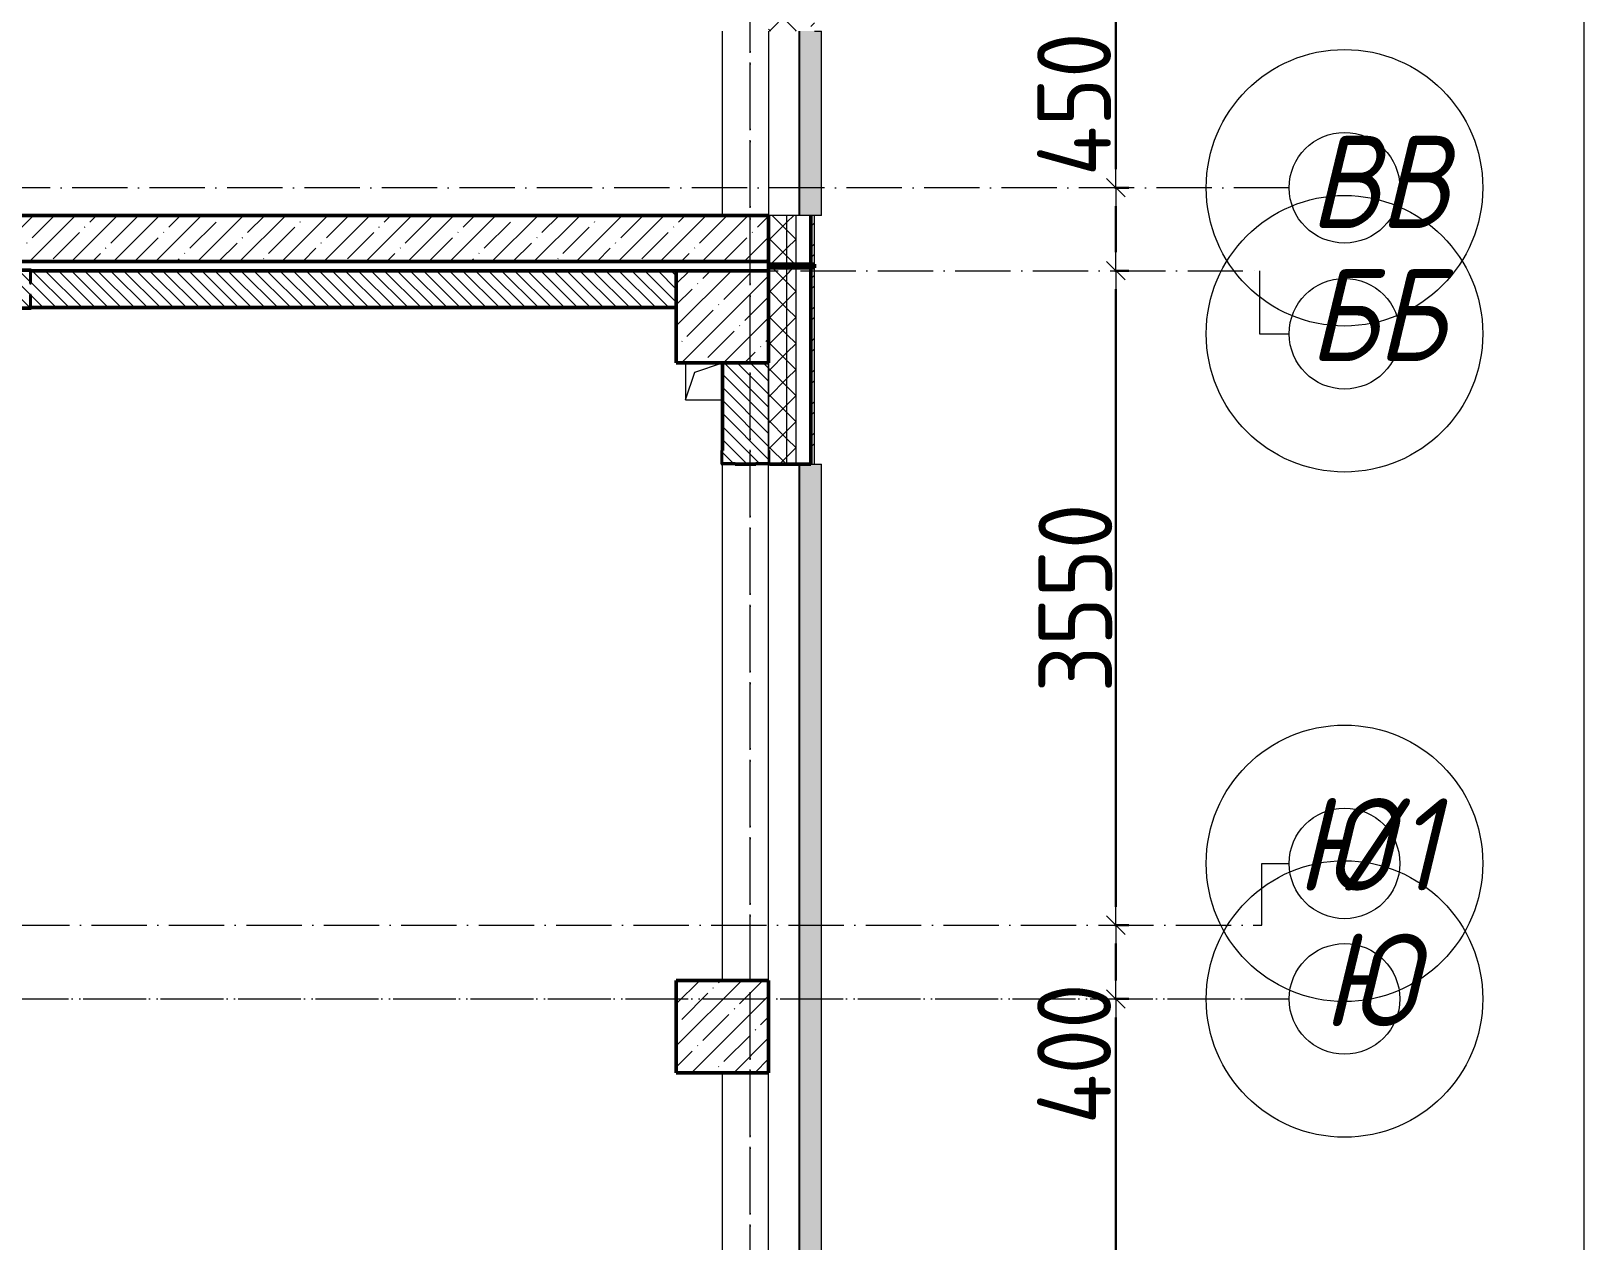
# Model space of a CAD drawing. Header units: millimetres. Extents: x -213536 to 1564669, y -45299 to 942238.
# Drawn here: x 81658 to 90082, y 500534 to 507097 of the extents above; entities that cross this region are included whole.
import ezdxf

# ---------------------------------------------------------------- set-up
doc = ezdxf.new("R2010")
doc.units = ezdxf.units.MM
doc.linetypes.add('50_200_ШТРИХ_1Т_ш5_п1_п1_', pattern=[700, 500, -100, 0, -100])
for name, color, linetype, lineweight in [('3.1) ЖБ окна 1.2 м', 102, 'Continuous', 30), ('A-____-____-DIMS', 7, 'Continuous', 9), ('A-GENM-____-MCUT', 7, 'Continuous', 25), ('A-GENM-____-OTLN', 7, 'Continuous', 9), ('A-GENM-____-OTLN-1', 7, 'Continuous', 25), ('A-GLAZ-____-OTLN', 7, 'Continuous', 9), ('A-WALL-____-MCUT', 7, 'Continuous', 13), ('A-WALL-____-MCUT-1', 7, 'Continuous', 9), ('A-WALL-____-MCUT-2', 7, 'Continuous', 50), ('A-WALL-____-MCUT-3', 7, 'Continuous', 9), ('A-WALL-____-OTLN', 7, 'Continuous', 9), ('A-WALL-____-PATT-1', 7, 'Continuous', 9), ('A-WALL-FNSH-MCUT-1', 7, 'Continuous', 9), ('S-COLS-____-MCUT', 7, 'Continuous', 50), ('S-COLS-____-OTLN', 7, 'Continuous', 9), ('S-GRID-____-IDEN', 7, 'Continuous', 9), ('S-GRID-____-OTLN', 7, 'Continuous', 9), ('S-GRID-____-OTLN-1', 7, '50_200_ШТРИХ_1Т_ш5_п1_п1_', 9)]:
    doc.layers.add(name, color=color, linetype=linetype, lineweight=lineweight)
doc.layers.add('A-GLAZ-____-OTLN-1', color=7, linetype='Continuous', lineweight=9, true_color=0xc0c0c0)
doc.styles.add('ISOCPEUR_I', font='isocpeui.ttf', dxfattribs={"width": 0.9, "height": 2.5})
doc.styles.add('ISOCPEUR_I_9', font='isocpeui.ttf', dxfattribs={"width": 0.9, "height": 250})
doc.styles.add('СПДС', font='isocpeur.ttf', dxfattribs={"width": 0.9})
doc.dimstyles.new('Размера А3', dxfattribs={"dimtxt": 200, "dimasz": 100, "dimexe": 70, "dimexo": 100, "dimgap": 20, "dimtad": 1, "dimdec": 0, "dimrnd": 10, "dimzin": 0, "dimdsep": 46, "dimtxsty": 'СПДС', "dimblk": 'ARROWHEAD_6', "dimcen": 1, "dimclrd": 256, "dimclre": 256, "dimclrt": 256, "dimazin": 0, "dimtfac": 1, "dimtdec": 0, "dimtmove": 2, "dimatfit": 3, "dimfxl": 1, "dimtolj": 1, "dimtzin": 0, "dimarcsym": 0})
pattern_1 = [(45, (-101000, -46531.04), (-114.04925, 114.04925), []), (45, (-100885.95, -46531.04), (-114.04925, 114.04925), [201.613, -40.323, 3.353, -36.97])]
pattern_2 = [(45, (-15591.66, 459015.94), (-70.71068, 70.71068), []), (135, (-15591.66, 459015.94), (-70.71068, -70.71068), [])]
pattern_3 = [(45, (-15591.66, 459015.94), (-85.53659, 85.53659), []), (45, (-15534.64, 459015.94), (-85.53659, 85.53659), [])]
pattern_4 = [(135, (-15591.663, 459015.94), (-35.35534, -35.35534), [])]
pattern_5 = [(45, (-15591.66, 459015.94), (-70.71068, 70.71068), []), (135, (-15591.66, 459015.94), (-70.71068, -70.71068), [])]
pattern_6 = [(45, (-15591.66, 459015.94), (-85.53659, 85.53659), []), (45, (-15534.64, 459015.94), (-85.53659, 85.53659), [])]

# ---------------------------------------------------------------- blocks, each defined once
blk = doc.blocks.new('BSC_Колонна _Прямоугольная - 500х500-V115-АР1_План отверстий 2 этажа в осях 1-64_Ю-ЯЯ')
at = {"layer": 'S-COLS-____-OTLN'}
h = blk.add_hatch(dxfattribs=at)
h.set_pattern_fill('FP_128', color=256, style=0, pattern_type=2)
h.set_pattern_definition(pattern_1)
h.paths.add_polyline_path([(-250, -250), (250, -250), (250, 250), (-250, 250), (-250, 199.9)], flags=0)
at = {"layer": 'S-COLS-____-MCUT'}
for p, q in [((250, 250), (-250, 250)), ((-250, 250), (-250, -250)), ((250, -250), (250, 250)), ((-250, -250), (250, -250))]:
    blk.add_line(p, q, dxfattribs=at)
blk = doc.blocks.new('Фахверк_СКБ_Уголок - 200_3550-28267367-АР1_План отверстий 2 этажа в осях 1-64_Ю-ЯЯ')
at = {"layer": 'A-GENM-____-MCUT'}
for p, q in [((200, 156), (125, 156)), ((125, 156), (125, 81)), ((131, 81), (131, 150)), ((131, 150), (200, 150)), ((200, 150), (200, 156)), ((125, 81), (131, 81)), ((131, 19), (125, 19)), ((125, 19), (125, -56)), ((131, -50), (131, 19)), ((125, -56), (200, -56)), ((200, -50), (131, -50)), ((200, -56), (200, -50))]:
    blk.add_line(p, q, dxfattribs=at)
blk = doc.blocks.new('Отлив_СКБ - Отлив витража_120_НВФ-31885283-АР1_План отверстий 2 этажа в осях 1-64_Ю-ЯЯ')
at = {"layer": 'A-GLAZ-____-OTLN-1'}
for points in [[(426.1, -2), (1000, -2), (1000, 0), (0, 0), (0, -2)], [(426.1, -120), (1000, -120), (1000, -2), (0, -2), (0, -120)]]:
    blk.add_hatch(color=256, dxfattribs=at).paths.add_polyline_path(points, flags=0)
at = {"layer": 'A-GLAZ-____-OTLN'}
for p, q in [((0, 0), (1000, 0)), ((1000, -2), (0, -2)), ((0, -120), (0, -83)), ((1000, -83), (1000, -120)), ((0, -120), (1000, -120))]:
    blk.add_line(p, q, dxfattribs=at)
blk = doc.blocks.new('Стены 13 - Стены 4-31812941-АР1_План отверстий 2 этажа в осях 1-64_Ю-ЯЯ')
at = {"layer": 'A-WALL-____-MCUT'}
for p, q in [((-1843.5, 41030.2), (-1843.5, 41010.2)), ((-1593.5, 41030.2), (-1843.5, 41030.2)), ((-1593.5, 41010.2), (-1593.5, 41030.2)), ((-1843.5, 41010.2), (-1593.5, 41010.2))]:
    blk.add_line(p, q, dxfattribs=at)
blk = doc.blocks.new('BSC_Колонна _Прямоугольная - 500х500-V119-АР1_План отверстий 2 этажа в осях 1-64_А-ГГ')
at = {"layer": 'S-COLS-____-OTLN'}
h = blk.add_hatch(dxfattribs=at)
h.set_pattern_fill('FP_149', color=256, style=0, pattern_type=2)
h.set_pattern_definition(pattern_1)
h.paths.add_polyline_path([(-250, -250), (250, -250), (250, 250), (-250, 250), (-250, -215.5)], flags=0)
at = {"layer": 'S-COLS-____-MCUT'}
for p, q in [((250, 250), (-250, 250)), ((-250, 250), (-250, -250)), ((250, -250), (250, 250)), ((-250, -250), (250, -250))]:
    blk.add_line(p, q, dxfattribs=at)
blk = doc.blocks.new('BSC_Колонна _Прямоугольная - 500х500-V121-АР1_План отверстий 2 этажа в осях 1-64_А-ГГ')
at = {"layer": 'S-COLS-____-OTLN'}
h = blk.add_hatch(dxfattribs=at)
h.set_pattern_fill('FP_151', color=256, style=0, pattern_type=2)
h.set_pattern_definition([(45, (-101000, -42681.04), (-114.04925, 114.04925), []), (45, (-100885.95, -42681.04), (-114.04925, 114.04925), [201.613, -40.323, 3.353, -36.97])])
h.paths.add_polyline_path([(-250, -250), (250, -250), (250, 250), (-250, 250)], flags=0)
at = {"layer": 'S-COLS-____-MCUT'}
for p, q in [((250, 250), (-250, 250)), ((-250, 250), (-250, -250)), ((250, -250), (250, 250)), ((-250, -250), (250, -250))]:
    blk.add_line(p, q, dxfattribs=at)
blk = doc.blocks.new('Фахверк_СКБ_Уголок - 250_2700-27497298-АР1_План отверстий 2 этажа в осях 1-64_А-ГГ')
at = {"layer": 'A-GENM-____-MCUT'}
for p, q in [((200, 181), (125, 181)), ((125, 181), (125, 106)), ((131, 106), (131, 175)), ((131, 175), (200, 175)), ((200, 175), (200, 181)), ((125, 106), (131, 106)), ((131, -6), (125, -6)), ((125, -6), (125, -81)), ((125, -81), (200, -81)), ((131, -75), (131, -6)), ((200, -75), (131, -75)), ((200, -81), (200, -75))]:
    blk.add_line(p, q, dxfattribs=at)
blk = doc.blocks.new('AR_Отверстие прямоугольное _в плите_ - AR_Отверстие прямоугольное _в плите_-30511543-АР1_План отверстий 2 этажа в осях 1-64_А-ГГ')
at = {"layer": 'A-GENM-____-OTLN'}
for p, q in [((-100, 100), (-100, -100)), ((-50, 50), (100, 100)), ((-100, -100), (-50, 50)), ((-100, -100), (100, -100))]:
    blk.add_line(p, q, dxfattribs=at)
blk = doc.blocks.new('Отлив_СКБ - Отлив витража_120_НВФ-31885688-АР1_План отверстий 2 этажа в осях 1-64_А-ГГ')
at = {"layer": 'A-GLAZ-____-OTLN-1'}
for points in [[(4112.6, -2), (4800, -2), (4800, 0), (0, 0), (0, -2), (2345.2, -2)], [(4112.6, -120), (4800, -120), (4800, -2), (0, -2), (0, -120), (2345.2, -120)]]:
    blk.add_hatch(color=256, dxfattribs=at).paths.add_polyline_path(points, flags=0)
at = {"layer": 'A-GLAZ-____-OTLN'}
for p, q in [((0, 0), (4800, 0)), ((4800, -2), (0, -2)), ((0, -120), (0, -83)), ((4800, -83), (4800, -120)), ((0, -120), (4800, -120))]:
    blk.add_line(p, q, dxfattribs=at)
blk = doc.blocks.new('Стены 13 - Стены 4-31812941-АР1_План отверстий 2 этажа в осях 1-64_А-ГГ')
at = {"layer": 'A-WALL-____-MCUT-2'}
for p, q in [((-1843.5, 41030.2), (-1843.5, 41010.2)), ((-1593.5, 41030.2), (-1843.5, 41030.2)), ((-1593.5, 41010.2), (-1593.5, 41030.2)), ((-1843.5, 41010.2), (-1593.5, 41010.2))]:
    blk.add_line(p, q, dxfattribs=at)
blk = doc.blocks.new('Ось сетки - Круг_Ø6_00__ISO-2_5_0_9K_-25732049-АР1_План отверстий 2 этажа в осях 1-64_А-ГГ')
at = {"layer": 'S-GRID-____-IDEN'}
blk.add_circle((0, 0), 3, dxfattribs=at)
blk = doc.blocks.new('Ось сетки - Круг_Ø6_00__ISO-2_5_0_9K_-25732049-АР1_План отверстий 2 этажа в осях 1-64_Ю-ЯЯ')
at = {"layer": 'S-GRID-____-IDEN'}
blk.add_circle((0, 0), 3, dxfattribs=at)
blk = doc.blocks.new('ARROWHEAD_6')
at = {"color": 0, "linetype": 'Continuous'}
for p, q in [((0, 0), (-1, 0)), ((-0.5, -0.5), (0.5, 0.5))]:
    blk.add_line(p, q, dxfattribs=at)
blk = doc.blocks.new('*D5540')
at = {"layer": 'A-____-____-DIMS', "lineweight": -2, "transparency": 16777216}
for p, q in [((87536.5, 502247), (87612.6, 502247)), ((87542.6, 501947), (87542.6, 502147)), ((87536.5, 501847), (87612.6, 501847))]:
    blk.add_line(p, q, dxfattribs=at)
at = {"layer": 'Defpoints', "color": 0, "lineweight": 30, "transparency": 16777216}
for p in [(87436.5, 502247), (87542.6, 502247), (87436.5, 501847)]:
    blk.add_point(p, dxfattribs=at)
at = {"layer": 'A-____-____-DIMS', "lineweight": -2, "transparency": 16777216, "xscale": 100, "yscale": 100, "zscale": 100}
for p, rotation in [((87542.6, 502247), 90), ((87542.6, 501847), 270)]:
    blk.add_blockref('ARROWHEAD_6', p, dxfattribs=dict(at, rotation=rotation))
at = {"layer": 'A-____-____-DIMS', "transparency": 16777216, "insert": (87116, 501167.3), "char_height": 400, "width": 1.942, "attachment_point": 1, "rotation": 90, "line_spacing_factor": 1.149209, "style": 'СПДС'}
blk.add_mtext('\\A1;400', dxfattribs=at)
blk = doc.blocks.new('*D5541')
at = {"layer": 'A-____-____-DIMS', "lineweight": -2, "transparency": 16777216}
for p, q in [((87536.5, 505797), (87612.6, 505797)), ((87542.6, 502347), (87542.6, 505697)), ((87536.5, 502247), (87612.6, 502247))]:
    blk.add_line(p, q, dxfattribs=at)
at = {"layer": 'Defpoints', "color": 0, "lineweight": 30, "transparency": 16777216}
for p in [(87436.5, 505797), (87542.6, 505797), (87436.5, 502247)]:
    blk.add_point(p, dxfattribs=at)
at = {"layer": 'A-____-____-DIMS', "lineweight": -2, "transparency": 16777216, "xscale": 100, "yscale": 100, "zscale": 100}
for p, rotation in [((87542.6, 505797), 90), ((87542.6, 502247), 270)]:
    blk.add_blockref('ARROWHEAD_6', p, dxfattribs=dict(at, rotation=rotation))
at = {"layer": 'A-____-____-DIMS', "transparency": 16777216, "insert": (87322.6, 504022), "char_height": 400, "width": 2.488, "attachment_point": 5, "rotation": 90, "style": 'СПДС'}
blk.add_mtext('\\A1;3550', dxfattribs=at)
blk = doc.blocks.new('*D5542')
at = {"layer": 'A-____-____-DIMS', "lineweight": -2, "transparency": 16777216}
for p, q in [((87536.5, 506247), (87612.6, 506247)), ((87542.6, 505897), (87542.6, 506147)), ((87536.5, 505797), (87612.6, 505797))]:
    blk.add_line(p, q, dxfattribs=at)
at = {"layer": 'Defpoints', "color": 0, "lineweight": 30, "transparency": 16777216}
for p in [(87436.5, 506247), (87542.6, 506247), (87436.5, 505797)]:
    blk.add_point(p, dxfattribs=at)
at = {"layer": 'A-____-____-DIMS', "lineweight": -2, "transparency": 16777216, "xscale": 100, "yscale": 100, "zscale": 100}
for p, rotation in [((87542.6, 506247), 90), ((87542.6, 505797), 270)]:
    blk.add_blockref('ARROWHEAD_6', p, dxfattribs=dict(at, rotation=rotation))
at = {"layer": 'A-____-____-DIMS', "transparency": 16777216, "insert": (87116, 506310), "char_height": 400, "width": 1.942, "attachment_point": 1, "rotation": 90, "line_spacing_factor": 1.149209, "style": 'СПДС'}
blk.add_mtext('\\A1;450', dxfattribs=at)
blk = doc.blocks.new('*D5543')
at = {"layer": 'A-____-____-DIMS', "lineweight": -2, "transparency": 16777216}
for p, q in [((87536.5, 510947), (87612.6, 510947)), ((87542.6, 506347), (87542.6, 510847)), ((87536.5, 506247), (87612.6, 506247))]:
    blk.add_line(p, q, dxfattribs=at)
at = {"layer": 'Defpoints', "color": 0, "lineweight": 30, "transparency": 16777216}
for p in [(87436.5, 510947), (87542.6, 510947), (87436.5, 506247)]:
    blk.add_point(p, dxfattribs=at)
at = {"layer": 'A-____-____-DIMS', "lineweight": -2, "transparency": 16777216, "xscale": 100, "yscale": 100, "zscale": 100}
for p, rotation in [((87542.6, 510947), 90), ((87542.6, 506247), 270)]:
    blk.add_blockref('ARROWHEAD_6', p, dxfattribs=dict(at, rotation=rotation))
at = {"layer": 'A-____-____-DIMS', "transparency": 16777216, "insert": (87322.6, 508597), "char_height": 400, "width": 2.564, "attachment_point": 5, "rotation": 90, "style": 'СПДС'}
blk.add_mtext('\\A1;4700', dxfattribs=at)
blk = doc.blocks.new('*D5636')
at = {"layer": 'A-____-____-DIMS', "lineweight": -2, "transparency": 16777216}
for p, q in [((87536.5, 501847), (87612.6, 501847)), ((87542.6, 496447), (87542.6, 501747)), ((87536.5, 496347), (87612.6, 496347))]:
    blk.add_line(p, q, dxfattribs=at)
at = {"layer": 'Defpoints', "color": 0, "lineweight": 30, "transparency": 16777216}
for p in [(87436.5, 501847), (87542.6, 501847), (87436.5, 496347)]:
    blk.add_point(p, dxfattribs=at)
at = {"layer": 'A-____-____-DIMS', "lineweight": -2, "transparency": 16777216, "xscale": 100, "yscale": 100, "zscale": 100}
for p, rotation in [((87542.6, 501847), 90), ((87542.6, 496347), 270)]:
    blk.add_blockref('ARROWHEAD_6', p, dxfattribs=dict(at, rotation=rotation))
at = {"layer": 'A-____-____-DIMS', "transparency": 16777216, "insert": (87322.6, 499097), "char_height": 400, "attachment_point": 5, "rotation": 90, "style": 'СПДС'}
blk.add_mtext('\\A1;5500', dxfattribs=at)
blk = doc.blocks.new('*D5637')
at = {"layer": 'A-____-____-DIMS', "lineweight": -2, "transparency": 16777216}
for p, q in [((87536.5, 502247), (87612.6, 502247)), ((87542.6, 501947), (87542.6, 502147)), ((87536.5, 501847), (87612.6, 501847))]:
    blk.add_line(p, q, dxfattribs=at)
at = {"layer": 'Defpoints', "color": 0, "lineweight": 30, "transparency": 16777216}
for p in [(87436.5, 502247), (87542.6, 502247), (87436.5, 501847)]:
    blk.add_point(p, dxfattribs=at)
at = {"layer": 'A-____-____-DIMS', "lineweight": -2, "transparency": 16777216, "xscale": 100, "yscale": 100, "zscale": 100}
for p, rotation in [((87542.6, 502247), 90), ((87542.6, 501847), 270)]:
    blk.add_blockref('ARROWHEAD_6', p, dxfattribs=dict(at, rotation=rotation))
at = {"layer": 'A-____-____-DIMS', "transparency": 16777216, "insert": (87116, 501167.3), "char_height": 400, "attachment_point": 1, "rotation": 90, "line_spacing_factor": 1.149209, "style": 'СПДС'}
blk.add_mtext('\\A1;400', dxfattribs=at)
blk = doc.blocks.new('*D5638')
at = {"layer": 'A-____-____-DIMS', "lineweight": -2, "transparency": 16777216}
for p, q in [((87536.5, 505797), (87612.6, 505797)), ((87542.6, 502347), (87542.6, 505697)), ((87536.5, 502247), (87612.6, 502247))]:
    blk.add_line(p, q, dxfattribs=at)
at = {"layer": 'Defpoints', "color": 0, "lineweight": 30, "transparency": 16777216}
for p in [(87436.5, 505797), (87542.6, 505797), (87436.5, 502247)]:
    blk.add_point(p, dxfattribs=at)
at = {"layer": 'A-____-____-DIMS', "lineweight": -2, "transparency": 16777216, "xscale": 100, "yscale": 100, "zscale": 100}
for p, rotation in [((87542.6, 505797), 90), ((87542.6, 502247), 270)]:
    blk.add_blockref('ARROWHEAD_6', p, dxfattribs=dict(at, rotation=rotation))
at = {"layer": 'A-____-____-DIMS', "transparency": 16777216, "insert": (87322.6, 504022), "char_height": 400, "attachment_point": 5, "rotation": 90, "style": 'СПДС'}
blk.add_mtext('\\A1;3550', dxfattribs=at)
blk = doc.blocks.new('*D5639')
at = {"layer": 'A-____-____-DIMS', "lineweight": -2, "transparency": 16777216}
for p, q in [((87536.5, 506247), (87612.6, 506247)), ((87542.6, 505897), (87542.6, 506147)), ((87536.5, 505797), (87612.6, 505797))]:
    blk.add_line(p, q, dxfattribs=at)
at = {"layer": 'Defpoints', "color": 0, "lineweight": 30, "transparency": 16777216}
for p in [(87436.5, 506247), (87542.6, 506247), (87436.5, 505797)]:
    blk.add_point(p, dxfattribs=at)
at = {"layer": 'A-____-____-DIMS', "lineweight": -2, "transparency": 16777216, "xscale": 100, "yscale": 100, "zscale": 100}
for p, rotation in [((87542.6, 506247), 90), ((87542.6, 505797), 270)]:
    blk.add_blockref('ARROWHEAD_6', p, dxfattribs=dict(at, rotation=rotation))
at = {"layer": 'A-____-____-DIMS', "transparency": 16777216, "insert": (87116, 506310), "char_height": 400, "attachment_point": 1, "rotation": 90, "line_spacing_factor": 1.149209, "style": 'СПДС'}
blk.add_mtext('\\A1;450', dxfattribs=at)
blk = doc.blocks.new('2этаж')
at = {"layer": 'S-GRID-____-OTLN-1', "color": 251, "ltscale": 0.6, "true_color": 0x636466}
for p, q in [((85558.3, 498997), (85558.3, 549908.8)), ((85558.3, 454533.3), (85558.3, 508896.9)), ((88482.7, 506247), (77429.6, 506247)), ((88482.7, 506247), (77429.6, 506247)), ((77429.6, 505797), (88322.4, 505797)), ((77429.6, 505797), (88322.4, 505797)), ((58880.7, 502247), (88334.7, 502247)), ((58880.7, 502247), (88334.7, 502247)), ((51735.1, 501847), (88482.7, 501847)), ((53374.4, 501847), (88482.7, 501847))]:
    blk.add_line(p, q, dxfattribs=at)
at = {"layer": 'S-GRID-____-IDEN', "xscale": 250, "yscale": 250, "zscale": 99.99999999999993}
for p, rotation in [((88782.7, 506247), 89.99999999999982), ((88782.7, 505455.2), 269.9999999999995), ((88782.7, 502582.5), 269.9999999999994), ((88782.7, 501847), 269.9999999999995)]:
    blk.add_blockref('Ось сетки - Круг_Ø6_00__ISO-2_5_0_9K_-25732049-АР1_План отверстий 2 этажа в осях 1-64_Ю-ЯЯ', p, dxfattribs=dict(at, rotation=rotation))
at = {"layer": 'S-GRID-____-IDEN', "char_height": 500, "attachment_point": 1}
for s, insert, width, style in [('ВВ', (88593.1, 506528.9), 447.342, 'ISOCPEUR_I_9'), ('ВВ', (88593.1, 506528.9), 447.342, 'ISOCPEUR_I'), ('ББ', (88587.9, 505807.7), 447.342, 'ISOCPEUR_I_9'), ('ББ', (88587.9, 505807.7), 447.342, 'ISOCPEUR_I'), ('\\fISOCPEUR|b0|i1|c204|p34|;\\W.9;Ю', (88519.5, 502934.9), 266.962, 'ISOCPEUR_I_9'), ('\\fISOCPEUR|b0|i1|c204|p34|;\\W.9;Ю', (88519.5, 502934.9), 266.962, 'ISOCPEUR_I'), ('/1', (88739.8, 502934.9), 346.329, 'ISOCPEUR_I_9'), ('/1', (88739.8, 502934.9), 346.329, 'ISOCPEUR_I'), ('\\fISOCPEUR|b0|i1|c204|p34|;\\W.9;Ю', (88662.2, 502199.4), 266.962, 'ISOCPEUR_I_9'), ('\\fISOCPEUR|b0|i1|c204|p34|;\\W.9;Ю', (88662.2, 502199.4), 266.962, 'ISOCPEUR_I')]:
    blk.add_mtext(s, dxfattribs=dict(at, insert=insert, width=width, style=style))
at = {"layer": 'A-____-____-DIMS'}
for base, p1, p2, picture, middle in [((87542.6, 510947), (87436.5, 506247), (87436.5, 510947), '*D5543', (87322.6, 508597)), ((87542.6, 505797), (87436.5, 502247), (87436.5, 505797), '*D5541', (87322.6, 504022)), ((87542.6, 505797), (87436.5, 502247), (87436.5, 505797), '*D5638', (87322.6, 504022)), ((87542.6, 501847), (87436.5, 496347), (87436.5, 501847), '*D5636', (87322.6, 499097))]:
    dim = blk.add_linear_dim(base=base, p1=p1, p2=p2, angle=90, dimstyle='Размера А3', override={"dimtxt": 400}, dxfattribs=at)
    dim.commit()
    dim.dimension.update_dxf_attribs({"geometry": picture, "text_midpoint": middle})
for base, p1, p2, picture, middle in [((87542.6, 506247), (87436.5, 505797), (87436.5, 506247), '*D5639', (87382.6, 506670)), ((87542.6, 506247), (87436.5, 505797), (87436.5, 506247), '*D5542', (87382.6, 506670)), ((87542.6, 502247), (87436.5, 501847), (87436.5, 502247), '*D5540', (87382.6, 501527.3)), ((87542.6, 502247), (87436.5, 501847), (87436.5, 502247), '*D5637', (87382.6, 501527.3))]:
    dim = blk.add_linear_dim(base=base, p1=p1, p2=p2, angle=90, dimstyle='Размера А3', override={"dimtxt": 400}, dxfattribs=at)
    dim.commit()
    dim.dimension.update_dxf_attribs({"geometry": picture, "text_midpoint": middle, "dimtype": 160, "text_rotation": 90})

msp = doc.modelspace()

# ---------------------------------------------------------------- hatches: boundary and pattern name
at = {"layer": 'A-WALL-____-PATT-1'}
h = msp.add_hatch(dxfattribs=at)
h.set_pattern_fill('FP_1', color=256, style=0, pattern_type=2)
h.set_pattern_definition(pattern_2)
h.paths.add_polyline_path([(85808.3, 505832), (85808.3, 506097), (85758.3, 506097), (85758.3, 505832)], flags=0)
h.paths.add_polyline_path([(85758.3, 507097), (85808.3, 507097), (85808.3, 514797), (85758.3, 514797), (85758.3, 509782.9)], flags=0)
h.paths.add_polyline_path([(85758.3, 528497), (85808.3, 528497), (85808.3, 529747), (85758.3, 529747), (85758.3, 529155.8)], flags=0)
h.paths.add_polyline_path([(85758.3, 531547), (85808.3, 531547), (85808.3, 532747), (85758.3, 532747), (85758.3, 532384.7)], flags=0)
h.paths.add_polyline_path([(85808.3, 534547), (85808.3, 535747), (85758.3, 535747), (85758.3, 534547)], flags=0)
h.paths.add_polyline_path([(85808.3, 537547), (85808.3, 538747), (85758.3, 538747), (85758.3, 537547)], flags=0)
h.paths.add_polyline_path([(85808.3, 540547), (85808.3, 544797), (85758.3, 544797), (85758.3, 540547)], flags=0)
h = msp.add_hatch(dxfattribs=at)
h.set_pattern_fill('FP_1', color=256, style=0, pattern_type=2)
h.set_pattern_definition(pattern_2)
h.paths.add_polyline_path([(85658.3, 505832), (85758.3, 505832), (85758.3, 506097), (85658.3, 506097)], flags=0)
h.paths.add_polyline_path([(85758.3, 507097), (85758.3, 514797), (85664.3, 514797), (85664.3, 514722), (85658.3, 514722), (85658.3, 507097)], flags=0)
h.paths.add_polyline_path([(85758.3, 528497), (85758.3, 529747), (85664.3, 529747), (85664.3, 529672), (85658.3, 529672), (85658.3, 528572), (85664.3, 528572), (85664.3, 528497)], flags=0)
h.paths.add_polyline_path([(85664.3, 531547), (85758.3, 531547), (85758.3, 532747), (85658.3, 532747), (85658.3, 531622), (85664.3, 531622), (85664.3, 531553)], flags=0)
h.paths.add_polyline_path([(85664.3, 534547), (85758.3, 534547), (85758.3, 535747), (85664.3, 535747), (85664.3, 535672), (85658.3, 535672), (85658.3, 534622), (85664.3, 534622), (85664.3, 534553)], flags=0)
h.paths.add_polyline_path([(85664.3, 537547), (85758.3, 537547), (85758.3, 538747), (85664.3, 538747), (85664.3, 538672), (85658.3, 538672), (85658.3, 537622), (85664.3, 537622), (85664.3, 537553)], flags=0)
h.paths.add_polyline_path([(85758.3, 540547), (85758.3, 544697), (85658.3, 544697), (85658.3, 540547)], flags=0)
h = msp.add_hatch(dxfattribs=at)
h.set_pattern_fill('FP_3', color=256, style=0, pattern_type=2)
h.set_pattern_definition(pattern_3)
h.paths.add_polyline_path([(85908.3, 505832), (85908.3, 506097), (85888.3, 506097), (85888.3, 505832)], flags=0)
h.paths.add_polyline_path([(85888.3, 507097), (85908.3, 507097), (85908.3, 514797), (85888.3, 514797), (85888.3, 509782.9)], flags=0)
h = msp.add_hatch(dxfattribs=at)
h.set_pattern_fill('FP_13', color=256, style=0, pattern_type=2)
h.set_pattern_definition([(45, (-15591.66, 459015.94), (-114.04925, 114.04925), []), (45, (-15477.61, 459015.94), (-114.04925, 114.04925), [201.612, -40.322, 3.353, -36.97])])
h.paths.add_polyline_path([(85658.3, 505847), (85658.3, 506097), (81258.3, 506097), (81258.3, 505847), (85140.7, 505847)], flags=0)
h = msp.add_hatch(dxfattribs=at)
h.set_pattern_fill('FP_25', color=256, style=0, pattern_type=2)
h.set_pattern_definition([(45, (-15591.66, 459015.94), (-114.04925, 114.04925), []), (45, (-15477.61, 459015.94), (-114.04925, 114.04925), [201.612, -40.322, 3.353, -36.97])])
h.paths.add_polyline_path([(85658.3, 505847), (85658.3, 506097), (81258.3, 506097), (81258.3, 505847), (85140.1, 505847)], flags=0)
h = msp.add_hatch(dxfattribs=at)
h.set_pattern_fill('FP_1', color=256, style=0, pattern_type=2)
h.set_pattern_definition(pattern_5)
h.paths.add_polyline_path([(85758.3, 505832), (85758.3, 506097), (85658.3, 506097), (85658.3, 505832)], flags=0)
h = msp.add_hatch(dxfattribs=at)
h.set_pattern_fill('FP_1', color=256, style=0, pattern_type=2)
h.set_pattern_definition(pattern_5)
h.paths.add_polyline_path([(85808.3, 505832), (85808.3, 506097), (85758.3, 506097), (85758.3, 505832)], flags=0)
h = msp.add_hatch(dxfattribs=at)
h.set_pattern_fill('FP_3', color=256, style=0, pattern_type=2)
h.set_pattern_definition(pattern_6)
h.paths.add_polyline_path([(85908.3, 505832), (85908.3, 506097), (85888.3, 506097), (85888.3, 505832)], flags=0)
h = msp.add_hatch(dxfattribs=at)
h.set_pattern_fill('FP_6', color=256, style=0, pattern_type=2)
h.set_pattern_definition([(135, (-15591.663, 459015.94), (-35.35534, -35.35534), [])])
h.paths.add_polyline_path([(85158.3, 505597), (85158.3, 505797), (81658.3, 505797), (81658.3, 505728), (81652.3, 505728), (81652.3, 505797), (78158.3, 505797), (78158.3, 505597), (81652.3, 505597), (81652.3, 505666), (81658.3, 505666), (81658.3, 505597), (85140.7, 505597)], flags=0)
h = msp.add_hatch(dxfattribs=at)
h.set_pattern_fill('FP_6', color=256, style=0, pattern_type=2)
h.set_pattern_definition(pattern_4)
h.paths.add_polyline_path([(85158.3, 505597), (85158.3, 505797), (81658.3, 505797), (81658.3, 505728), (81652.3, 505728), (81652.3, 505797), (78158.3, 505797), (78158.3, 505597), (81652.3, 505597), (81652.3, 505666), (81658.3, 505666), (81658.3, 505597), (85140.1, 505597)], flags=0)
h = msp.add_hatch(dxfattribs=at)
h.set_pattern_fill('FP_1', color=256, style=0, pattern_type=2)
h.set_pattern_definition(pattern_2)
h.paths.add_polyline_path([(85664.3, 504747), (85758.3, 504747), (85758.3, 505812), (85658.3, 505812), (85658.3, 504822), (85664.3, 504822), (85664.3, 504753)], flags=0)
h = msp.add_hatch(dxfattribs=at)
h.set_pattern_fill('FP_1', color=256, style=0, pattern_type=2)
h.set_pattern_definition(pattern_5)
h.paths.add_polyline_path([(85758.3, 456997), (85758.3, 457947), (85664.3, 457947), (85664.3, 457872), (85658.3, 457872), (85658.3, 456997)], flags=0)
h.paths.add_polyline_path([(85664.3, 459747), (85758.3, 459747), (85758.3, 460947), (85664.3, 460947), (85664.3, 460872), (85658.3, 460872), (85658.3, 459822), (85664.3, 459822), (85664.3, 459751.8)], flags=0)
h.paths.add_polyline_path([(85664.3, 462747), (85758.3, 462747), (85758.3, 463947), (85664.3, 463947), (85664.3, 463872), (85658.3, 463872), (85658.3, 462822), (85664.3, 462822), (85664.3, 462753)], flags=0)
h.paths.add_polyline_path([(85758.3, 465747), (85758.3, 466947), (85664.3, 466947), (85664.3, 466872), (85658.3, 466872), (85658.3, 465822), (85664.3, 465822), (85664.3, 465747)], flags=0)
h.paths.add_polyline_path([(85758.3, 468747), (85758.3, 469947), (85664.3, 469947), (85664.3, 469872), (85658.3, 469872), (85658.3, 468822), (85664.3, 468822), (85664.3, 468747)], flags=0)
h.paths.add_polyline_path([(85758.3, 471747), (85758.3, 472947), (85664.3, 472947), (85664.3, 472872), (85658.3, 472872), (85658.3, 471822), (85664.3, 471822), (85664.3, 471747)], flags=0)
h.paths.add_polyline_path([(85664.3, 474747), (85758.3, 474747), (85758.3, 475947), (85664.3, 475947), (85664.3, 475872), (85658.3, 475872), (85658.3, 474822), (85664.3, 474822), (85664.3, 474753)], flags=0)
h.paths.add_polyline_path([(85664.3, 477747), (85758.3, 477747), (85758.3, 478947), (85664.3, 478947), (85664.3, 478872), (85658.3, 478872), (85658.3, 477822), (85664.3, 477822), (85664.3, 477753)], flags=0)
h.paths.add_polyline_path([(85758.3, 483747), (85758.3, 484947), (85664.3, 484947), (85664.3, 484872), (85658.3, 484872), (85658.3, 483822), (85664.3, 483822), (85664.3, 483747)], flags=0)
h.paths.add_polyline_path([(85664.3, 486747), (85758.3, 486747), (85758.3, 487947), (85664.3, 487947), (85664.3, 487872), (85658.3, 487872), (85658.3, 486822), (85664.3, 486822), (85664.3, 486753)], flags=0)
h.paths.add_polyline_path([(85664.3, 489747), (85758.3, 489747), (85758.3, 490947), (85664.3, 490947), (85664.3, 490872), (85658.3, 490872), (85658.3, 489822), (85664.3, 489822), (85664.3, 489753)], flags=0)
h.paths.add_polyline_path([(85758.3, 492747), (85758.3, 493947), (85664.3, 493947), (85664.3, 493872), (85658.3, 493872), (85658.3, 492822), (85664.3, 492822), (85664.3, 492747)], flags=0)
h.paths.add_polyline_path([(85664.3, 495747), (85758.3, 495747), (85758.3, 496947), (85664.3, 496947), (85664.3, 496872), (85658.3, 496872), (85658.3, 495822), (85664.3, 495822), (85664.3, 495753)], flags=0)
h.paths.add_polyline_path([(85758.3, 498747), (85758.3, 499947), (85664.3, 499947), (85664.3, 499872), (85658.3, 499872), (85658.3, 498822), (85664.3, 498822), (85664.3, 498747)], flags=0)
h.paths.add_polyline_path([(85664.3, 504747), (85758.3, 504747), (85758.3, 505812), (85658.3, 505812), (85658.3, 504822), (85664.3, 504822), (85664.3, 504753)], flags=0)
h = msp.add_hatch(dxfattribs=at)
h.set_pattern_fill('FP_1', color=256, style=0, pattern_type=2)
h.set_pattern_definition(pattern_2)
h.paths.add_polyline_path([(85808.3, 504747), (85808.3, 505812), (85758.3, 505812), (85758.3, 504747)], flags=0)
h = msp.add_hatch(dxfattribs=at)
h.set_pattern_fill('FP_1', color=256, style=0, pattern_type=2)
h.set_pattern_definition(pattern_5)
h.paths.add_polyline_path([(85758.3, 456947), (85808.3, 456947), (85808.3, 457947), (85758.3, 457947), (85758.3, 456997)], flags=0)
h.paths.add_polyline_path([(85758.3, 459747), (85808.3, 459747), (85808.3, 460947), (85758.3, 460947), (85758.3, 459751.8)], flags=0)
h.paths.add_polyline_path([(85808.3, 462747), (85808.3, 463947), (85758.3, 463947), (85758.3, 462747)], flags=0)
h.paths.add_polyline_path([(85758.3, 465747), (85808.3, 465747), (85808.3, 466947), (85758.3, 466947), (85758.3, 465771.8)], flags=0)
h.paths.add_polyline_path([(85758.3, 468747), (85808.3, 468747), (85808.3, 469947), (85758.3, 469947), (85758.3, 469211.8)], flags=0)
h.paths.add_polyline_path([(85808.3, 471747), (85808.3, 472947), (85758.3, 472947), (85758.3, 471747)], flags=0)
h.paths.add_polyline_path([(85758.3, 474747), (85808.3, 474747), (85808.3, 475947), (85758.3, 475947), (85758.3, 475231.7)], flags=0)
h.paths.add_polyline_path([(85758.3, 477747), (85808.3, 477747), (85808.3, 478947), (85758.3, 478947), (85758.3, 478671.7)], flags=0)
h.paths.add_polyline_path([(85808.3, 483747), (85808.3, 484947), (85758.3, 484947), (85758.3, 483747)], flags=0)
h.paths.add_polyline_path([(85808.3, 486747), (85808.3, 487947), (85758.3, 487947), (85758.3, 486747)], flags=0)
h.paths.add_polyline_path([(85808.3, 489747), (85808.3, 490947), (85758.3, 490947), (85758.3, 489747)], flags=0)
h.paths.add_polyline_path([(85808.3, 492747), (85808.3, 493947), (85758.3, 493947), (85758.3, 492747)], flags=0)
h.paths.add_polyline_path([(85758.3, 495747), (85808.3, 495747), (85808.3, 496947), (85758.3, 496947), (85758.3, 495871.6)], flags=0)
h.paths.add_polyline_path([(85808.3, 498747), (85808.3, 499947), (85758.3, 499947), (85758.3, 498747)], flags=0)
h.paths.add_polyline_path([(85758.3, 504747), (85808.3, 504747), (85808.3, 505812), (85758.3, 505812), (85758.3, 505331.5)], flags=0)
h = msp.add_hatch(dxfattribs=at)
h.set_pattern_fill('FP_3', color=256, style=0, pattern_type=2)
h.set_pattern_definition(pattern_3)
h.paths.add_polyline_path([(85888.3, 504747), (85908.3, 504747), (85908.3, 505812), (85888.3, 505812), (85888.3, 504939.6)], flags=0)
h = msp.add_hatch(dxfattribs=at)
h.set_pattern_fill('FP_3', color=256, style=0, pattern_type=2)
h.set_pattern_definition(pattern_6)
h.paths.add_polyline_path([(85888.3, 456847), (85908.3, 456847), (85908.3, 457947), (85888.3, 457947), (85888.3, 456867)], flags=0)
h.paths.add_polyline_path([(85908.3, 459747), (85908.3, 460947), (85888.3, 460947), (85888.3, 459747)], flags=0)
h.paths.add_polyline_path([(85908.3, 462747), (85908.3, 463947), (85888.3, 463947), (85888.3, 462747)], flags=0)
h.paths.add_polyline_path([(85908.3, 465747), (85908.3, 466947), (85888.3, 466947), (85888.3, 465747)], flags=0)
h.paths.add_polyline_path([(85888.3, 468747), (85908.3, 468747), (85908.3, 469947), (85888.3, 469947), (85888.3, 469211.8)], flags=0)
h.paths.add_polyline_path([(85888.3, 471747), (85908.3, 471747), (85908.3, 472947), (85888.3, 472947), (85888.3, 471791.8)], flags=0)
h.paths.add_polyline_path([(85888.3, 474747), (85908.3, 474747), (85908.3, 475947), (85888.3, 475947), (85888.3, 475231.7)], flags=0)
h.paths.add_polyline_path([(85888.3, 477747), (85908.3, 477747), (85908.3, 478947), (85888.3, 478947), (85888.3, 478671.7)], flags=0)
h.paths.add_polyline_path([(85908.3, 483747), (85908.3, 484947), (85888.3, 484947), (85888.3, 483747)], flags=0)
h.paths.add_polyline_path([(85888.3, 486747), (85908.3, 486747), (85908.3, 487947), (85888.3, 487947), (85888.3, 487271.7)], flags=0)
h.paths.add_polyline_path([(85888.3, 489747), (85908.3, 489747), (85908.3, 490947), (85888.3, 490947), (85888.3, 490711.6)], flags=0)
h.paths.add_polyline_path([(85888.3, 492747), (85908.3, 492747), (85908.3, 493947), (85888.3, 493947), (85888.3, 493291.6)], flags=0)
h.paths.add_polyline_path([(85908.3, 495747), (85908.3, 496947), (85888.3, 496947), (85888.3, 495747)], flags=0)
h.paths.add_polyline_path([(85888.3, 498747), (85908.3, 498747), (85908.3, 499947), (85888.3, 499947), (85888.3, 499311.6)], flags=0)
h.paths.add_polyline_path([(85908.3, 504747), (85908.3, 505812), (85888.3, 505812), (85888.3, 504747)], flags=0)
h = msp.add_hatch(dxfattribs=at)
h.set_pattern_fill('FP_6', color=256, style=0, pattern_type=2)
h.set_pattern_definition(pattern_4)
h.paths.add_polyline_path([(85589.3, 504747), (85589.3, 504753), (85658.3, 504753), (85658.3, 505297), (85408.3, 505297), (85408.3, 504753), (85477.3, 504753), (85477.3, 504747)], flags=0)

# ---------------------------------------------------------------- linework, layer by layer
at = {"color": 1, "lineweight": 0}
msp.add_lwpolyline([(-23154.5, 551818.7), (90081.5, 551818.7), (90081.5, 452990.7), (-23154.5, 452990.7)], close=True, dxfattribs=at)
at = {"layer": 'A-WALL-____-MCUT'}
for p, q in [((85658.3, 506097), (85658.3, 505832)), ((85888.3, 506097), (85658.3, 506097)), ((85888.3, 505832), (85888.3, 506097)), ((85658.3, 505832), (85888.3, 505832)), ((85158.3, 505797), (81658.3, 505797)), ((85658.3, 505812), (85658.3, 505797)), ((85888.3, 505812), (85658.3, 505812)), ((85888.3, 504747), (85888.3, 505812)), ((81658.3, 505597), (85158.3, 505597))]:
    msp.add_line(p, q, dxfattribs=at)
at = {"layer": 'A-WALL-____-MCUT-1'}
for p, q in [((85658.3, 506097), (81508.3, 506097)), ((85658.3, 505847), (85658.3, 506097)), ((85758.3, 505832), (85758.3, 506097)), ((85808.3, 505832), (85808.3, 506097)), ((81258.3, 505847), (85658.3, 505847)), ((85758.3, 504747), (85758.3, 505812)), ((85808.3, 504747), (85808.3, 505812))]:
    msp.add_line(p, q, dxfattribs=at)
at = {"layer": 'A-WALL-____-MCUT-2'}
for p, q in [((85658.3, 506097), (81508.3, 506097)), ((85658.3, 505847), (85658.3, 506097)), ((85658.3, 506097), (85658.3, 505832)), ((85888.3, 505832), (85888.3, 506097)), ((81258.3, 505847), (85658.3, 505847)), ((85658.3, 505832), (85888.3, 505832)), ((85158.3, 505797), (81658.3, 505797)), ((85658.3, 505812), (85658.3, 505797)), ((85888.3, 505812), (85658.3, 505812)), ((85888.3, 504747), (85888.3, 505812)), ((81658.3, 505597), (85158.3, 505597)), ((85408.3, 505297), (85408.3, 504822)), ((85477.3, 504747), (85589.3, 504747)), ((85664.3, 504747), (85888.3, 504747))]:
    msp.add_line(p, q, dxfattribs=at)
at = {"layer": 'A-WALL-____-MCUT-3'}
for p, q in [((85758.3, 505832), (85758.3, 506097)), ((85808.3, 505832), (85808.3, 506097)), ((85758.3, 504747), (85758.3, 505812)), ((85808.3, 504747), (85808.3, 505812)), ((85658.3, 504822), (85658.3, 505297)), ((85658.3, 505297), (85658.3, 504822))]:
    msp.add_line(p, q, dxfattribs=at)
at = {"layer": 'A-WALL-____-OTLN'}
for p, q in [((85408.3, 506097), (85408.3, 507097)), ((85658.3, 507097), (85658.3, 506097)), ((85408.3, 501947), (85408.3, 504747)), ((85658.3, 501947), (85658.3, 504747)), ((85408.3, 499947), (85408.3, 501447)), ((85658.3, 499947), (85658.3, 501447))]:
    msp.add_line(p, q, dxfattribs=at)
at = {"layer": 'A-WALL-FNSH-MCUT-1'}
for p, q in [((85908.3, 506097), (85888.3, 506097)), ((85888.3, 506097), (85888.3, 505832)), ((85888.3, 506097), (85888.3, 505832)), ((85908.3, 505832), (85908.3, 506097)), ((85908.3, 505832), (85908.3, 506097)), ((85888.3, 505832), (85908.3, 505832)), ((85888.3, 505832), (85908.3, 505832)), ((85908.3, 505812), (85888.3, 505812)), ((85888.3, 505812), (85888.3, 504747)), ((85908.3, 505812), (85888.3, 505812)), ((85888.3, 505812), (85888.3, 504747)), ((85908.3, 504747), (85908.3, 505812)), ((85908.3, 504747), (85908.3, 505812)), ((85888.3, 504747), (85908.3, 504747))]:
    msp.add_line(p, q, dxfattribs=at)
at = {"layer": 'S-GRID-____-OTLN'}
for p, q in [((88322.4, 505797), (88322.4, 505455.2)), ((88322.4, 505797), (88322.4, 505455.2)), ((88322.4, 505455.2), (88482.7, 505455.2)), ((88322.4, 505455.2), (88482.7, 505455.2)), ((88334.7, 502582.5), (88482.7, 502582.5)), ((88334.7, 502247), (88334.7, 502582.5)), ((88334.7, 502582.5), (88482.7, 502582.5)), ((88334.7, 502247), (88334.7, 502582.5))]:
    msp.add_line(p, q, dxfattribs=at)

# ---------------------------------------------------------------- block references
at = {"layer": '3.1) ЖБ окна 1.2 м'}
msp.add_blockref('2этаж', (0, 0), dxfattribs=at)
at = {"layer": 'A-GENM-____-OTLN'}
msp.add_blockref('AR_Отверстие прямоугольное _в плите_ - AR_Отверстие прямоугольное _в плите_-30511543-АР1_План отверстий 2 этажа в осях 1-64_А-ГГ', (85308.3, 505197), dxfattribs=at)
at = {"layer": 'A-GENM-____-OTLN-1'}
for name, p, rotation in [('Фахверк_СКБ_Уголок - 200_3550-28267367-АР1_План отверстий 2 этажа в осях 1-64_Ю-ЯЯ', (81783.3, 505747), 180), ('Фахверк_СКБ_Уголок - 250_2700-27497298-АР1_План отверстий 2 этажа в осях 1-64_А-ГГ', (85583.3, 504622), 89.9999999999999)]:
    msp.add_blockref(name, p, dxfattribs=dict(at, rotation=rotation))
at = {"layer": 'A-GLAZ-____-OTLN', "rotation": 90}
for name, p in [('Отлив_СКБ - Отлив витража_120_НВФ-31885283-АР1_План отверстий 2 этажа в осях 1-64_Ю-ЯЯ', (85825.3, 506097)), ('Отлив_СКБ - Отлив витража_120_НВФ-31885688-АР1_План отверстий 2 этажа в осях 1-64_А-ГГ', (85825.3, 499947))]:
    msp.add_blockref(name, p, dxfattribs=at)
at = {"layer": 'A-WALL-____-OTLN'}
for name in ['Стены 13 - Стены 4-31812941-АР1_План отверстий 2 этажа в осях 1-64_Ю-ЯЯ', 'Стены 13 - Стены 4-31812941-АР1_План отверстий 2 этажа в осях 1-64_А-ГГ']:
    msp.add_blockref(name, (87501.8, 464801.7), dxfattribs=at)
at = {"layer": 'S-COLS-____-OTLN'}
for name, p in [('BSC_Колонна _Прямоугольная - 500х500-V115-АР1_План отверстий 2 этажа в осях 1-64_Ю-ЯЯ', (85408.3, 505547)), ('BSC_Колонна _Прямоугольная - 500х500-V119-АР1_План отверстий 2 этажа в осях 1-64_А-ГГ', (85408.3, 505547)), ('BSC_Колонна _Прямоугольная - 500х500-V121-АР1_План отверстий 2 этажа в осях 1-64_А-ГГ', (85408.3, 501697))]:
    msp.add_blockref(name, p, dxfattribs=at)
at = {"layer": 'S-GRID-____-IDEN', "xscale": 99.99999999999993, "yscale": 99.99999999999993, "zscale": 99.99999999999993}
for p, rotation in [((88782.7, 506247), 89.99999999999982), ((88782.7, 505455.2), 269.9999999999995), ((88782.7, 502582.5), 269.9999999999994), ((88782.7, 501847), 269.9999999999995)]:
    msp.add_blockref('Ось сетки - Круг_Ø6_00__ISO-2_5_0_9K_-25732049-АР1_План отверстий 2 этажа в осях 1-64_А-ГГ', p, dxfattribs=dict(at, rotation=rotation))

doc.saveas('drawing.dxf')
